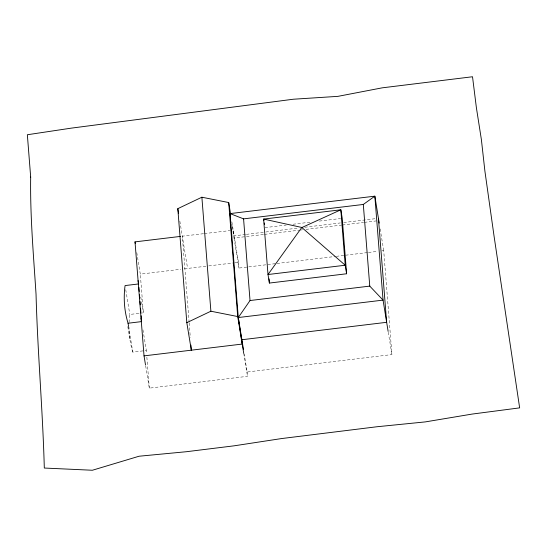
<?xml version="1.0" encoding="UTF-8"?>
<svg xmlns="http://www.w3.org/2000/svg" width="547" height="547" viewBox="0 0 547 547"><rect width="100%" height="100%" fill="white"/><g stroke="black" fill="none" stroke-linecap="round" stroke-linejoin="round"><path stroke-width="0.41" stroke-dasharray="2.73 2.05" d="M265.015 227.62L286.231 225.063M293.021 224.249L311.687 222M319.325 221.084L340.535 218.526M245.528 234.458L233.678 235.894L233.227 230.219L230.684 230.513M246.376 234.355L265.001 232.092M265.842 231.99L298.86 227.976M304.782 227.258L340.337 222.937M343.721 222.526L375.037 218.718M232.208 226.807L234.027 238.041L263.654 234.472M264.502 234.369L299.216 230.191M300.064 230.089L302.6 229.788M305.985 229.378L341.547 225.097M342.395 224.995L363.557 222.451M364.405 222.349L376.261 220.92M136.784 252.625L140.305 274.136L180.838 269.254M184.216 268.85L207.949 265.992M208.797 265.89L234.246 262.827M235.094 262.724L238.485 262.314L238.936 268.051L276.194 263.565M277.035 263.463L335.455 256.434M336.302 256.331L344.767 255.312M345.615 255.21L367.625 252.557M368.473 252.461L377.786 251.34M382.018 250.827L383.714 250.622L391.925 354.572L247.155 372.001L244.174 353.8M129.078 322.429A170.767 121.796 -9.3 0 1 129.803 314.45L139.123 313.328M139.97 313.226L143.362 312.822L140.305 274.136M128.593 326.538L132.777 352.111L146.336 350.477L146.603 353.827M145.659 365.806L149.31 388.138L247.497 376.322L247.155 372.001M203.525 233.699L182.315 236.181L189.105 322.108M204.38 233.596L229.836 230.615M380.165 228.947L383.714 250.622M388.267 332.241L391.925 354.572M231.86 221.829L238.485 262.314M234.027 238.041L238.936 268.051M243.702 353.157L247.497 376.322M179.854 221.173L187.594 268.44M140.798 297.144L143.362 312.822M142.958 329.855L146.336 350.477M125.748 289.705L129.803 314.45M127.813 326.6L129.974 339.796M231.812 224.332L232.078 225.986M189.173 322.962L190.315 337.424M146.869 357.17L149.31 388.138M132.777 352.111A170.767 121.796 -9.3 0 1 128.983 327.202"/><path stroke-width="0.82" d="M180.626 236.386L135.02 241.877L144.032 355.878L242.212 344.063L238.287 317.54L250.027 300.529L243.572 218.868L230.075 213.59L238.287 317.54L243.497 349.663M263.873 220.639L263.62 219.087L301.787 227.463L268.003 274.526L269.397 283.059L346.613 273.767L342.231 218.321L340.836 209.795L263.62 219.087L268.003 274.526L345.219 265.233L346.613 273.767M243.572 218.868L363.311 204.455L374.845 196.168L379.208 223.114M190.917 345.082L191.32 350.183L186.814 322.668L177.809 208.667L201.877 197.214L228.701 202.54L230.622 214.28M186.814 322.668L210.889 311.216L237.706 316.549L243.702 353.157M302.149 227.422L340.836 209.795L345.219 265.233L301.787 227.463M301.807 227.723L302.17 227.682M250.027 300.529L369.765 286.115L383.057 300.118L388.131 331.414M138.076 280.563L138.63 283.948L125.078 285.575A170.767 121.796 -9.3 0 0 128.053 323.236L141.611 321.602M238.287 317.54L383.057 300.118L374.845 196.168L230.075 213.59L230.608 216.899M241.87 339.742L386.64 322.313L378.428 218.308M264.256 222.964L264.509 224.516M177.809 208.667L178.623 213.672M135.02 241.877L135.294 243.531M141.058 318.217L141.386 320.248M144.032 355.878L145.523 364.979M128.053 323.236L128.593 326.538M363.311 204.455L369.765 286.115M269.069 278.861L269.397 283.059M228.701 202.54L237.706 316.549M201.877 197.214L210.889 311.216M138.897 287.291L139.232 291.476M139.492 294.826L139.758 298.17M140.025 301.52L140.285 304.864M140.552 308.214L140.88 312.399M141.147 315.749L141.413 319.092M30.68 177.064C30.071 216.147 33.531 255.223 36.04 294.211C37.586 352.227 42.741 410.031 44.307 468.041L92.375 470.249L139.082 456.225L186.445 451.713L234.109 445.826L281.643 438.55L376.979 426.749L425.251 421.908L472.068 414.086L519.65 407.871L494.023 235.901L484.881 170.958L481.394 139.649L476.396 107.759L472.519 76.751L382.271 87.828L337.937 96.354L293.274 99.233L71.226 128.148L27.35 134.747L30.68 177.064"/></g></svg>
